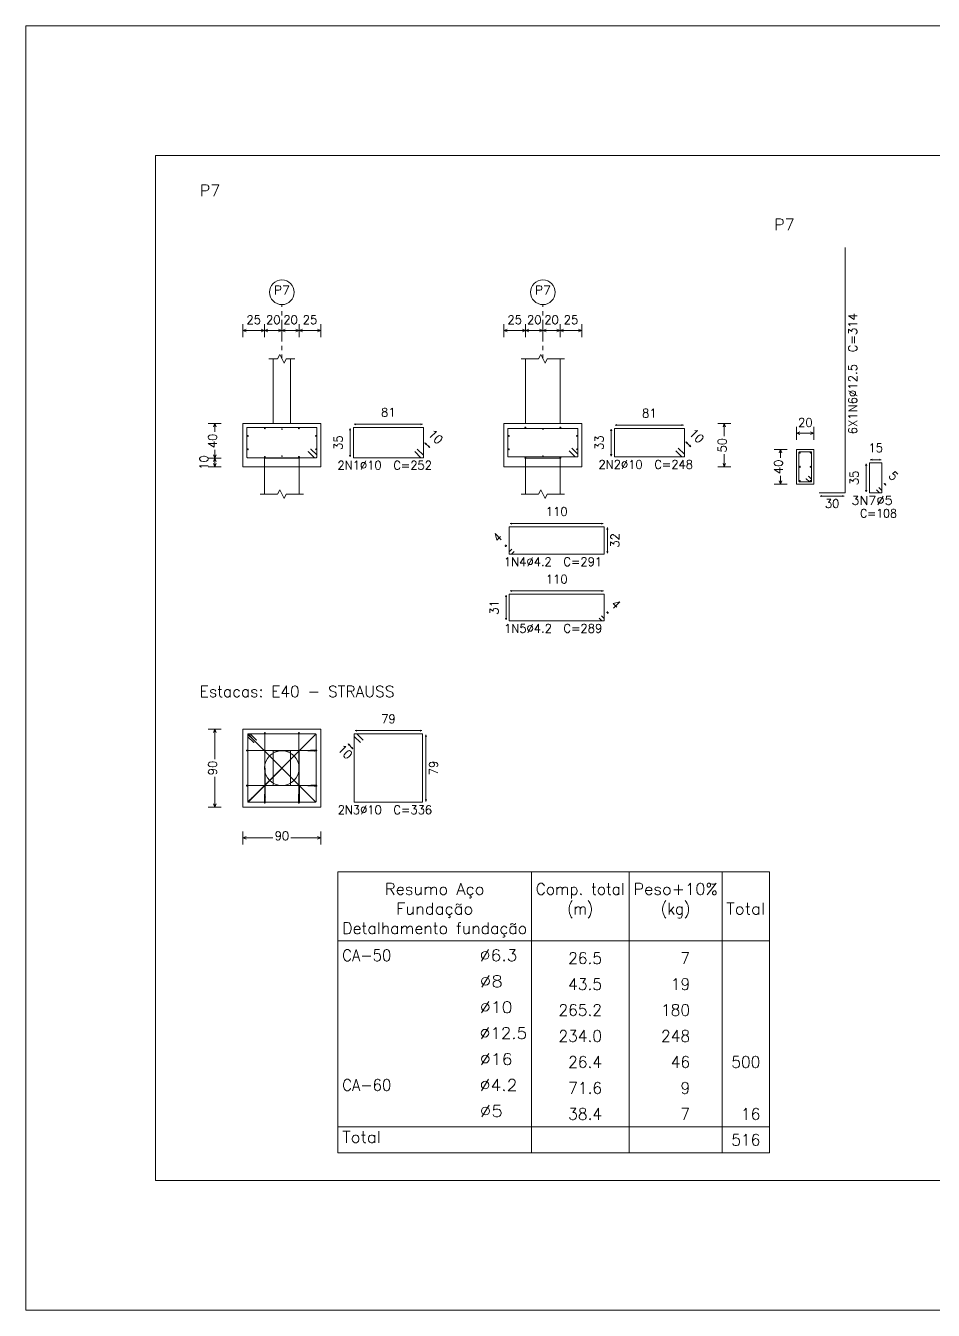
# Model space of a CAD drawing. Header units: millimetres. Extents: x 0 to 376, y 0 to 134.
# Drawn here: x 176.78 to 197.77, y 92.2 to 121.9 of the extents above; entities that cross this region are included whole.
import ezdxf
from ezdxf.enums import TextEntityAlignment as Align

# ---------------------------------------------------------------- set-up
doc = ezdxf.new("R2010")
doc.units = ezdxf.units.MM
doc.linetypes.add('CYPE_PUNTO', pattern=[0.075, 0, -0.075])
for name, color, linetype, lineweight in [('FUN_COTAS', 2, 'Continuous', 0), ('FUN_DES_ARMADURAS', 4, 'Continuous', 0), ('FUN_GEOMETRIA', 2, 'Continuous', 0), ('FUN_REFEREN', 2, 'Continuous', 0), ('FUN_TXT_ARMADURAS', 3, 'Continuous', 0), ('QUAD_BORDA', 1, 'Continuous', 20), ('QUAD_LIMITES', 2, 'Continuous', 0), ('TABELAS', 1, 'Continuous', 9), ('TEXTO_TABELAS', 1, 'Continuous', 0)]:
    doc.layers.add(name, color=color, linetype=linetype, lineweight=lineweight)
doc.styles.add('CYPETXT', font='romans__.ttf', dxfattribs={"height": 0.2})

msp = doc.modelspace()

# ---------------------------------------------------------------- hatches: boundary and pattern name
at = {"layer": 'FUN_DES_ARMADURAS'}
h = msp.add_hatch(color=256, dxfattribs=at)
edge = h.paths.add_edge_path(flags=0)
edge.add_arc((183.3132, 112.0529), 0.0016, 0, 360)
h = msp.add_hatch(color=256, dxfattribs=at)
edge = h.paths.add_edge_path(flags=0)
edge.add_arc((183.3732, 112.1129), 0.0016, 0, 360)
h = msp.add_hatch(color=256, dxfattribs=at)
edge = h.paths.add_edge_path(flags=0)
edge.add_arc((189.3483, 112.0729), 0.0016, 0, 360)
h = msp.add_hatch(color=256, dxfattribs=at)
edge = h.paths.add_edge_path(flags=0)
edge.add_arc((189.4083, 112.1329), 0.0016, 0, 360)
h = msp.add_hatch(color=256, dxfattribs=at)
edge = h.paths.add_edge_path(flags=0)
edge.add_arc((194.8256, 111.4272), 0.0016, 0, 360)
h = msp.add_hatch(color=256, dxfattribs=at)
edge = h.paths.add_edge_path(flags=0)
edge.add_arc((194.8806, 111.4822), 0.0016, 0, 360)
h = msp.add_hatch(color=256, dxfattribs=at)
edge = h.paths.add_edge_path(flags=0)
edge.add_arc((181.9674, 105.4671), 0.0016, 0, 360)
h = msp.add_hatch(color=256, dxfattribs=at)
edge = h.paths.add_edge_path(flags=0)
edge.add_arc((182.012, 105.4351), 0.0016, 0, 360)
h = msp.add_hatch(color=256, dxfattribs=at)
edge = h.paths.add_edge_path(flags=0)
edge.add_arc((182.056, 105.3253), 0.0016, 0, 360)
h = msp.add_hatch(color=256, dxfattribs=at)
edge = h.paths.add_edge_path(flags=0)
edge.add_arc((182.116, 105.3853), 0.0016, 0, 360)
h = msp.add_hatch(color=256, dxfattribs=at)
edge = h.paths.add_edge_path(flags=0)
edge.add_arc((183.3732, 105.1538), 0.0016, 0, 360)
h = msp.add_hatch(color=256, dxfattribs=at)
edge = h.paths.add_edge_path(flags=0)
edge.add_arc((183.3132, 105.1325), 0.0016, 0, 360)
h = msp.add_hatch(color=256, dxfattribs=at)
edge = h.paths.add_edge_path(flags=0)
edge.add_arc((183.3132, 104.3225), 0.0016, 0, 360)
h = msp.add_hatch(color=256, dxfattribs=at)
edge = h.paths.add_edge_path(flags=0)
edge.add_arc((183.3732, 104.3438), 0.0016, 0, 360)
h = msp.add_hatch(color=256, dxfattribs=at)
edge = h.paths.add_edge_path(flags=0)
edge.add_arc((181.9742, 103.9995), 0.0016, 0, 360)
h = msp.add_hatch(color=256, dxfattribs=at)
edge = h.paths.add_edge_path(flags=0)
edge.add_arc((182.0063, 104.0441), 0.0016, 0, 360)
h = msp.add_hatch(color=256, dxfattribs=at)
edge = h.paths.add_edge_path(flags=0)
edge.add_arc((182.3005, 104.1282), 0.0016, 0, 360)
h = msp.add_hatch(color=256, dxfattribs=at)
edge = h.paths.add_edge_path(flags=0)
edge.add_arc((182.3218, 104.0682), 0.0016, 0, 360)
h = msp.add_hatch(color=256, dxfattribs=at)
edge = h.paths.add_edge_path(flags=0)
edge.add_arc((183.0905, 104.1282), 0.0016, 0, 360)
h = msp.add_hatch(color=256, dxfattribs=at)
edge = h.paths.add_edge_path(flags=0)
edge.add_arc((183.1118, 104.0682), 0.0016, 0, 360)

# ---------------------------------------------------------------- linework, layer by layer
at = {"layer": 'FUN_COTAS', "linetype": 'CYPE_PUNTO'}
for p, q in [((182.7046, 114.2015), (182.7046, 115.4525)), ((188.7397, 114.2015), (188.7397, 115.4525))]:
    msp.add_line(p, q, dxfattribs=at)
at = {"layer": 'FUN_COTAS'}
for p, q in [((181.8046, 114.7025), (181.8046, 115.0025)), ((182.3046, 114.7025), (182.3046, 115.0025)), ((182.3046, 114.7025), (182.3046, 115.0025)), ((182.7046, 114.7025), (182.7046, 115.0025)), ((182.7046, 114.7025), (182.7046, 115.0025)), ((183.1046, 114.7025), (183.1046, 115.0025)), ((183.1046, 114.7025), (183.1046, 115.0025)), ((183.6046, 114.7025), (183.6046, 115.0025)), ((187.8397, 114.7025), (187.8397, 115.0025)), ((188.3397, 114.7025), (188.3397, 115.0025)), ((188.3397, 114.7025), (188.3397, 115.0025)), ((188.7397, 114.7025), (188.7397, 115.0025)), ((188.7397, 114.7025), (188.7397, 115.0025)), ((189.1397, 114.7025), (189.1397, 115.0025)), ((189.1397, 114.7025), (189.1397, 115.0025)), ((189.6397, 114.7025), (189.6397, 115.0025)), ((181.8046, 114.8525), (181.8796, 114.8825)), ((181.8046, 114.8525), (181.8796, 114.8225)), ((181.8046, 114.8525), (182.3046, 114.8525)), ((182.3046, 114.8525), (182.2296, 114.8825)), ((182.3046, 114.8525), (182.2296, 114.8225)), ((182.3046, 114.8525), (182.3796, 114.8825)), ((182.3046, 114.8525), (182.3796, 114.8225)), ((182.3046, 114.8525), (182.7046, 114.8525)), ((182.7046, 114.8525), (182.6296, 114.8825)), ((182.7046, 114.8525), (182.6296, 114.8225)), ((182.7046, 114.8525), (182.7796, 114.8825)), ((182.7046, 114.8525), (182.7796, 114.8225)), ((182.7046, 114.8525), (183.1046, 114.8525)), ((183.1046, 114.8525), (183.0296, 114.8825)), ((183.1046, 114.8525), (183.0296, 114.8225)), ((183.1046, 114.8525), (183.1796, 114.8825)), ((183.1046, 114.8525), (183.1796, 114.8225)), ((183.1046, 114.8525), (183.6046, 114.8525)), ((183.6046, 114.8525), (183.5296, 114.8825)), ((183.6046, 114.8525), (183.5296, 114.8225)), ((187.8397, 114.8525), (187.9147, 114.8825)), ((187.8397, 114.8525), (187.9147, 114.8225)), ((187.8397, 114.8525), (188.3397, 114.8525)), ((188.3397, 114.8525), (188.2647, 114.8825)), ((188.3397, 114.8525), (188.2647, 114.8225)), ((188.3397, 114.8525), (188.4147, 114.8825)), ((188.3397, 114.8525), (188.4147, 114.8225)), ((188.3397, 114.8525), (188.7397, 114.8525)), ((188.7397, 114.8525), (188.6647, 114.8825)), ((188.7397, 114.8525), (188.6647, 114.8225)), ((188.7397, 114.8525), (188.8147, 114.8825)), ((188.7397, 114.8525), (188.8147, 114.8225)), ((188.7397, 114.8525), (189.1397, 114.8525)), ((189.1397, 114.8525), (189.0647, 114.8825)), ((189.1397, 114.8525), (189.0647, 114.8225)), ((189.1397, 114.8525), (189.2147, 114.8825)), ((189.1397, 114.8525), (189.2147, 114.8225)), ((189.1397, 114.8525), (189.6397, 114.8525)), ((189.6397, 114.8525), (189.5647, 114.8825)), ((189.6397, 114.8525), (189.5647, 114.8225)), ((181.0036, 112.7015), (181.3036, 112.7015)), ((181.1536, 112.7015), (181.1236, 112.6265)), ((181.1536, 112.7015), (181.1836, 112.6265)), ((181.1536, 112.507), (181.1536, 112.7015)), ((192.7851, 112.7015), (193.0851, 112.7015)), ((192.9351, 112.7015), (192.9051, 112.6265)), ((192.9351, 112.7015), (192.9651, 112.6265)), ((192.9351, 112.407), (192.9351, 112.7015)), ((194.6063, 112.3272), (194.6063, 112.6272)), ((195.0063, 112.3272), (195.0063, 112.6272)), ((194.6063, 112.4772), (194.6813, 112.5072)), ((194.6063, 112.4772), (194.6813, 112.4472)), ((194.6063, 112.4772), (195.0063, 112.4772)), ((195.0063, 112.4772), (194.9313, 112.5072)), ((195.0063, 112.4772), (194.9313, 112.4472)), ((181.1536, 111.9015), (181.1236, 111.9765)), ((181.1536, 111.9015), (181.1536, 112.096)), ((181.1536, 111.9015), (181.1836, 111.9765)), ((192.9351, 111.7015), (192.9351, 111.996)), ((194.0851, 112.1015), (194.3851, 112.1015)), ((194.2351, 112.1015), (194.2051, 112.0265)), ((194.2351, 112.1015), (194.2651, 112.0265)), ((194.2351, 111.907), (194.2351, 112.1015)), ((181.0036, 111.9015), (181.3036, 111.9015)), ((181.0036, 111.9015), (181.3036, 111.9015)), ((181.0036, 111.7015), (181.3036, 111.7015)), ((181.1536, 111.9015), (181.1236, 111.8265)), ((181.1536, 111.7015), (181.1236, 111.7765)), ((181.1536, 111.9015), (181.1836, 111.8265)), ((181.1536, 111.7015), (181.1536, 111.9015)), ((181.1536, 111.7015), (181.1836, 111.7765)), ((192.7851, 111.7015), (193.0851, 111.7015)), ((192.9351, 111.7015), (192.9051, 111.7765)), ((192.9351, 111.7015), (192.9651, 111.7765)), ((194.2351, 111.3015), (194.2051, 111.3765)), ((194.2351, 111.3015), (194.2351, 111.496)), ((194.2351, 111.3015), (194.2651, 111.3765)), ((194.0851, 111.3015), (194.3851, 111.3015)), ((181.0036, 105.6368), (181.3036, 105.6368)), ((181.1536, 105.6368), (181.1236, 105.5618)), ((181.1536, 105.6368), (181.1836, 105.5618)), ((181.1536, 104.9423), (181.1536, 105.6368)), ((181.1536, 103.8368), (181.1536, 104.5313)), ((181.0036, 103.8368), (181.3036, 103.8368)), ((181.1536, 103.8368), (181.1236, 103.9118)), ((181.1536, 103.8368), (181.1836, 103.9118)), ((181.8046, 102.9718), (181.8046, 103.2718)), ((181.8046, 103.1218), (181.8796, 103.1518)), ((181.8046, 103.1218), (181.8796, 103.0918)), ((181.8046, 103.1218), (182.4991, 103.1218)), ((182.9101, 103.1218), (183.6046, 103.1218)), ((183.6046, 103.1218), (183.5296, 103.1518)), ((183.6046, 103.1218), (183.5296, 103.0918)), ((183.6046, 102.9718), (183.6046, 103.2718))]:
    msp.add_line(p, q, dxfattribs=at)
for centre in [(182.7046, 115.7378), (188.7397, 115.7378)]:
    msp.add_circle(centre, 0.2853, dxfattribs=at)
at = {"layer": 'FUN_DES_ARMADURAS'}
for p, q in [((182.2946, 112.5915), (182.3246, 112.5915)), ((182.3096, 112.5765), (182.3096, 112.6065)), ((182.6983, 112.5773), (182.7109, 112.5773)), ((182.6983, 112.5689), (182.7109, 112.5689)), ((182.7046, 112.571), (182.7046, 112.5836)), ((182.7046, 112.5626), (182.7046, 112.5752)), ((183.0846, 112.5915), (183.1146, 112.5915)), ((183.0996, 112.5765), (183.0996, 112.6065)), ((188.3197, 112.6115), (188.3497, 112.6115)), ((188.3347, 112.5965), (188.3347, 112.6265)), ((188.7334, 112.5773), (188.746, 112.5773)), ((188.7334, 112.5689), (188.746, 112.5689)), ((188.7397, 112.571), (188.7397, 112.5836)), ((188.7397, 112.5626), (188.7397, 112.5752)), ((189.1297, 112.6115), (189.1597, 112.6115)), ((189.1447, 112.5965), (189.1447, 112.6265)), ((181.8996, 112.4165), (181.9296, 112.4165)), ((181.9146, 112.4015), (181.9146, 112.4315)), ((183.4796, 112.4165), (183.5096, 112.4165)), ((183.4946, 112.4015), (183.4946, 112.4315)), ((187.9347, 112.4165), (187.9647, 112.4165)), ((187.9497, 112.4015), (187.9497, 112.4315)), ((189.5147, 112.4165), (189.5447, 112.4165)), ((189.5297, 112.4015), (189.5297, 112.4315)), ((181.8996, 112.1065), (181.9296, 112.1065)), ((181.9146, 112.0915), (181.9146, 112.1215)), ((183.4796, 112.1065), (183.5096, 112.1065)), ((183.4946, 112.0915), (183.4946, 112.1215)), ((187.9347, 112.1065), (187.9647, 112.1065)), ((187.9497, 112.0915), (187.9497, 112.1215)), ((189.5147, 112.1065), (189.5447, 112.1065)), ((189.5297, 112.0915), (189.5297, 112.1215)), ((194.6601, 112.029), (194.6976, 112.029)), ((194.6601, 112.029), (194.6976, 112.029)), ((194.6788, 112.0102), (194.6788, 112.0477)), ((194.6788, 112.0102), (194.6788, 112.0477)), ((194.9151, 112.029), (194.9526, 112.029)), ((194.9151, 112.029), (194.9526, 112.029)), ((194.9338, 112.0102), (194.9338, 112.0477)), ((194.9338, 112.0102), (194.9338, 112.0477)), ((182.2946, 111.9315), (182.3246, 111.9315)), ((182.3096, 111.9165), (182.3096, 111.9465)), ((182.6983, 111.9541), (182.7109, 111.9541)), ((182.6983, 111.9457), (182.7109, 111.9457)), ((182.7046, 111.9478), (182.7046, 111.9604)), ((182.7046, 111.9394), (182.7046, 111.952)), ((183.0846, 111.9315), (183.1146, 111.9315)), ((183.0996, 111.9165), (183.0996, 111.9465)), ((188.3197, 111.9115), (188.3497, 111.9115)), ((188.3347, 111.8965), (188.3347, 111.9265)), ((188.7334, 111.9541), (188.746, 111.9541)), ((188.7334, 111.9457), (188.746, 111.9457)), ((188.7397, 111.9478), (188.7397, 111.9604)), ((188.7397, 111.9394), (188.7397, 111.952)), ((189.1297, 111.9115), (189.1597, 111.9115)), ((189.1447, 111.8965), (189.1447, 111.9265)), ((194.6601, 111.7015), (194.6976, 111.7015)), ((194.6601, 111.7015), (194.6976, 111.7015)), ((194.6788, 111.6827), (194.6788, 111.7202)), ((194.6788, 111.6827), (194.6788, 111.7202)), ((194.9151, 111.7015), (194.9526, 111.7015)), ((194.9151, 111.7015), (194.9526, 111.7015)), ((194.9338, 111.6827), (194.9338, 111.7202)), ((194.9338, 111.6827), (194.9338, 111.7202)), ((194.6788, 111.3552), (194.6788, 111.3928)), ((194.6788, 111.3552), (194.6788, 111.3928)), ((194.9338, 111.3552), (194.9338, 111.3928)), ((194.9338, 111.3552), (194.9338, 111.3928)), ((194.6601, 111.374), (194.6976, 111.374)), ((194.6601, 111.374), (194.6976, 111.374)), ((194.9151, 111.374), (194.9526, 111.374)), ((194.9151, 111.374), (194.9526, 111.374))]:
    msp.add_line(p, q, dxfattribs=at)
for points in [[(195.1283, 111.1015), (195.7283, 111.1015), (195.7283, 116.7722)], [(183.3732, 112.1129), (183.5104, 111.9757), (183.5135, 111.971), (183.5146, 111.9656), (183.5146, 111.9257), (183.5127, 111.9186), (183.5075, 111.9134), (183.5004, 111.9115), (181.9088, 111.9115), (181.9017, 111.9134), (181.8965, 111.9186), (181.8946, 111.9257), (181.8946, 112.5973), (181.8965, 112.6044), (181.9017, 112.6096), (181.9088, 112.6115), (183.5004, 112.6115), (183.5075, 112.6096), (183.5127, 112.6044), (183.5146, 112.5973), (183.5146, 111.9257), (183.5127, 111.9186), (183.5075, 111.9134), (183.5004, 111.9115), (183.4605, 111.9115), (183.455, 111.9126), (183.4504, 111.9157), (183.3132, 112.0529)], [(185.8362, 112.1129), (185.9776, 111.9715), (185.9776, 111.9115), (184.3576, 111.9115), (184.3576, 112.6115), (185.9776, 112.6115), (185.9776, 111.9115), (185.9176, 111.9115), (185.7762, 112.0529)], [(189.4083, 112.1329), (189.5456, 111.9957), (189.5487, 111.991), (189.5497, 111.9856), (189.5497, 111.9457), (189.5478, 111.9386), (189.5426, 111.9334), (189.5355, 111.9315), (187.9439, 111.9315), (187.9368, 111.9334), (187.9316, 111.9386), (187.9297, 111.9457), (187.9297, 112.5773), (187.9316, 112.5844), (187.9368, 112.5896), (187.9439, 112.5915), (189.5355, 112.5915), (189.5426, 112.5896), (189.5478, 112.5844), (189.5497, 112.5773), (189.5497, 111.9457), (189.5478, 111.9386), (189.5426, 111.9334), (189.5355, 111.9315), (189.4956, 111.9315), (189.4902, 111.9326), (189.4856, 111.9357), (189.3483, 112.0729)], [(191.8713, 112.1329), (192.0127, 111.9915), (192.0127, 111.9315), (190.3927, 111.9315), (190.3927, 112.5915), (192.0127, 112.5915), (192.0127, 111.9315), (191.9527, 111.9315), (191.8113, 112.0729)], [(194.8806, 111.4822), (194.9486, 111.4142), (194.9506, 111.4112), (194.9513, 111.4077), (194.9513, 111.3657), (194.9501, 111.3611), (194.9467, 111.3577), (194.9421, 111.3565), (194.6705, 111.3565), (194.6659, 111.3577), (194.6626, 111.3611), (194.6613, 111.3657), (194.6613, 112.0373), (194.6626, 112.0419), (194.6659, 112.0453), (194.6705, 112.0465), (194.9421, 112.0465), (194.9467, 112.0453), (194.9501, 112.0419), (194.9513, 112.0373), (194.9513, 111.3657), (194.9501, 111.3611), (194.9467, 111.3577), (194.9421, 111.3565), (194.9001, 111.3565), (194.8966, 111.3572), (194.8936, 111.3592), (194.8256, 111.4272)], [(196.5096, 111.2272), (196.5803, 111.1565), (196.5803, 111.1015), (196.2903, 111.1015), (196.2903, 111.7915), (196.5803, 111.7915), (196.5803, 111.1015), (196.5253, 111.1015), (196.4546, 111.1722)], [(188.0204, 109.7972), (187.961, 109.7378), (187.961, 109.6836), (190.1553, 109.6836), (190.1553, 110.3152), (187.961, 110.3152), (187.961, 109.6836), (188.0152, 109.6836), (188.0746, 109.743)], [(190.0988, 108.2554), (190.1582, 108.196), (190.1582, 108.1418), (187.9639, 108.1418), (187.9639, 108.7566), (190.1582, 108.7566), (190.1582, 108.1418), (190.104, 108.1418), (190.0446, 108.2012)], [(182.056, 105.3253), (181.9188, 105.4626), (181.9157, 105.4672), (181.9146, 105.4726), (181.9146, 105.5126), (181.9165, 105.5197), (181.9217, 105.5249), (181.9288, 105.5268), (183.4804, 105.5268), (183.4875, 105.5249), (183.4927, 105.5197), (183.4946, 105.5126), (183.4946, 103.961), (183.4927, 103.9539), (183.4875, 103.9487), (183.4804, 103.9468), (181.9288, 103.9468), (181.9217, 103.9487), (181.9165, 103.9539), (181.9146, 103.961), (181.9146, 105.5126), (181.9165, 105.5197), (181.9217, 105.5249), (181.9288, 105.5268), (181.9687, 105.5268), (181.9742, 105.5257), (181.9788, 105.5226), (182.116, 105.3853)], [(181.9674, 105.4671), (181.9273, 105.5076), (181.926, 105.5089), (181.9256, 105.5094), (181.9258, 105.5096), (181.9266, 105.5088), (181.9288, 105.5066), (181.9318, 105.5037), (183.4744, 103.9669), (183.4774, 103.9639), (183.4796, 103.9618), (183.4804, 103.961), (183.4796, 103.9618), (183.4774, 103.9639), (183.4745, 103.9669), (181.9347, 105.5066), (181.9318, 105.5096), (181.9296, 105.5118), (181.9288, 105.5126), (181.9317, 105.5155), (181.9325, 105.5147), (181.9347, 105.5126), (181.9377, 105.5096), (181.9677, 105.4797), (181.97, 105.4775), (181.9719, 105.4755), (182.012, 105.4351)], [(181.9742, 103.9995), (181.9338, 103.9595), (181.9325, 103.9582), (181.932, 103.9578), (181.9318, 103.958), (181.9326, 103.9588), (181.9347, 103.961), (181.9377, 103.9639), (183.4745, 105.5066), (183.4774, 105.5096), (183.4796, 105.5118), (183.4804, 105.5126), (183.4796, 105.5118), (183.4774, 105.5096), (183.4745, 105.5066), (181.9347, 103.9669), (181.9318, 103.9639), (181.9296, 103.9618), (181.9288, 103.961), (181.9259, 103.9639), (181.9266, 103.9647), (181.9288, 103.9669), (181.9318, 103.9699), (181.9616, 103.9999), (181.9639, 104.0021), (181.9658, 104.0041), (182.0063, 104.0441)], [(182.3218, 104.0682), (182.3205, 103.9309), (182.3205, 103.9278), (182.3204, 103.9268), (182.3198, 103.9268), (182.3197, 103.9287), (182.3196, 103.9339), (182.3195, 103.941), (182.3097, 105.5326), (182.3096, 105.5397), (182.3096, 105.5449), (182.3096, 105.5468), (182.3096, 105.5449), (182.3096, 105.5397), (182.3096, 105.5326), (182.3096, 103.941), (182.3096, 103.9339), (182.3095, 103.9287), (182.3094, 103.9268), (182.2998, 103.9268), (182.2997, 103.9287), (182.2996, 103.9339), (182.2995, 103.941), (182.2993, 103.9809), (182.2992, 103.9863), (182.2993, 103.9909), (182.3005, 104.1282)], [(183.1118, 104.0682), (183.1105, 103.9309), (183.1105, 103.9278), (183.1104, 103.9268), (183.1098, 103.9268), (183.1097, 103.9287), (183.1096, 103.9339), (183.1095, 103.941), (183.0997, 105.5326), (183.0996, 105.5397), (183.0996, 105.5449), (183.0996, 105.5468), (183.0996, 105.5449), (183.0996, 105.5397), (183.0996, 105.5326), (183.0996, 103.941), (183.0996, 103.9339), (183.0995, 103.9287), (183.0994, 103.9268), (183.0898, 103.9268), (183.0897, 103.9287), (183.0896, 103.9339), (183.0895, 103.941), (183.0893, 103.9809), (183.0892, 103.9863), (183.0893, 103.9909), (183.0905, 104.1282)], [(184.5214, 105.3253), (184.3799, 105.4668), (184.3799, 105.5268), (185.9599, 105.5268), (185.9599, 103.9468), (184.3799, 103.9468), (184.3799, 105.5268), (184.4399, 105.5268), (184.5814, 105.3853)], [(183.3732, 105.1538), (183.5104, 105.1527), (183.5135, 105.1526), (183.5146, 105.1525), (183.5146, 105.152), (183.5127, 105.1519), (183.5075, 105.1518), (183.5004, 105.1517), (181.9088, 105.1419), (181.9017, 105.1418), (181.8965, 105.1418), (181.8946, 105.1418), (181.8965, 105.1418), (181.9017, 105.1418), (181.9088, 105.1418), (183.5004, 105.1418), (183.5075, 105.1417), (183.5127, 105.1417), (183.5146, 105.1416), (183.5146, 105.132), (183.5127, 105.1319), (183.5075, 105.1318), (183.5004, 105.1317), (183.4605, 105.1314), (183.455, 105.1314), (183.4504, 105.1314), (183.3132, 105.1325)], [(183.3732, 104.3438), (183.5104, 104.3427), (183.5135, 104.3426), (183.5146, 104.3425), (183.5146, 104.342), (183.5127, 104.3419), (183.5075, 104.3418), (183.5004, 104.3417), (181.9088, 104.3319), (181.9017, 104.3318), (181.8965, 104.3318), (181.8946, 104.3318), (181.8965, 104.3318), (181.9017, 104.3318), (181.9088, 104.3318), (183.5004, 104.3318), (183.5075, 104.3317), (183.5127, 104.3317), (183.5146, 104.3316), (183.5146, 104.322), (183.5127, 104.3219), (183.5075, 104.3218), (183.5004, 104.3217), (183.4605, 104.3214), (183.455, 104.3214), (183.4504, 104.3214), (183.3132, 104.3225)]]:
    msp.add_lwpolyline(points, dxfattribs=at)
for centre, radius in [((182.3096, 112.5915), 0.01), ((182.7046, 112.5773), 0.0042), ((182.7046, 112.5689), 0.0042), ((183.0996, 112.5915), 0.01), ((188.3347, 112.6115), 0.01), ((188.7397, 112.5773), 0.0042), ((188.7397, 112.5689), 0.0042), ((189.1447, 112.6115), 0.01), ((181.9146, 112.4165), 0.01), ((183.4946, 112.4165), 0.01), ((187.9497, 112.4165), 0.01), ((189.5297, 112.4165), 0.01), ((181.9146, 112.1065), 0.01), ((183.3132, 112.0529), 0.0016), ((183.3732, 112.1129), 0.0016), ((183.4946, 112.1065), 0.01), ((187.9497, 112.1065), 0.01), ((189.3483, 112.0729), 0.0016), ((189.4083, 112.1329), 0.0016), ((189.5297, 112.1065), 0.01), ((194.6788, 112.029), 0.0125), ((194.6788, 112.029), 0.0125), ((194.9338, 112.029), 0.0125), ((194.9338, 112.029), 0.0125), ((182.3096, 111.9315), 0.01), ((182.7046, 111.9541), 0.0042), ((182.7046, 111.9457), 0.0042), ((183.0996, 111.9315), 0.01), ((188.3347, 111.9115), 0.01), ((188.7397, 111.9541), 0.0042), ((188.7397, 111.9457), 0.0042), ((189.1447, 111.9115), 0.01), ((194.6788, 111.7015), 0.0125), ((194.6788, 111.7015), 0.0125), ((194.9338, 111.7015), 0.0125), ((194.9338, 111.7015), 0.0125), ((194.6788, 111.374), 0.0125), ((194.6788, 111.374), 0.0125), ((194.8256, 111.4272), 0.0016), ((194.8806, 111.4822), 0.0016), ((194.9338, 111.374), 0.0125), ((194.9338, 111.374), 0.0125), ((181.9674, 105.4671), 0.0016), ((182.012, 105.4351), 0.0016), ((182.3096, 105.5468), 0.01), ((183.0996, 105.5468), 0.01), ((183.4804, 105.5126), 0.0042), ((181.8946, 105.1418), 0.01), ((182.056, 105.3253), 0.0016), ((182.116, 105.3853), 0.0016), ((183.3732, 105.1538), 0.0016), ((183.3132, 105.1325), 0.0016), ((181.8946, 104.3318), 0.01), ((183.3132, 104.3225), 0.0016), ((183.3732, 104.3438), 0.0016), ((181.9742, 103.9995), 0.0016), ((182.0063, 104.0441), 0.0016), ((182.3005, 104.1282), 0.0016), ((182.3218, 104.0682), 0.0016), ((183.0905, 104.1282), 0.0016), ((183.1118, 104.0682), 0.0016), ((183.4804, 103.961), 0.0042)]:
    msp.add_circle(centre, radius, dxfattribs=at)
at = {"layer": 'FUN_GEOMETRIA'}
for p, q in [((182.5046, 114.2015), (182.5046, 112.7015)), ((182.9046, 112.7015), (182.9046, 114.2015)), ((188.3397, 112.7015), (188.3397, 114.2015)), ((189.1397, 112.7015), (189.1397, 114.2015)), ((181.8046, 112.7015), (183.6046, 112.7015)), ((181.8046, 112.7015), (181.8046, 111.7015)), ((182.9046, 112.7015), (182.5046, 112.7015)), ((183.6046, 111.7015), (183.6046, 112.7015)), ((187.8397, 112.7015), (189.6397, 112.7015)), ((187.8397, 111.7015), (187.8397, 112.7015)), ((189.1397, 112.7015), (188.3397, 112.7015)), ((189.6397, 111.7015), (189.6397, 112.7015)), ((183.6046, 111.7015), (181.8046, 111.7015)), ((182.3046, 111.9015), (183.1046, 111.9015)), ((182.3046, 111.0682), (182.3046, 111.9015)), ((183.1046, 111.0682), (183.1046, 111.9015)), ((189.6397, 111.7015), (187.8397, 111.7015)), ((189.1397, 111.9015), (188.3397, 111.9015)), ((188.3397, 111.0682), (188.3397, 111.9015)), ((189.1397, 111.0682), (189.1397, 111.9015))]:
    msp.add_line(p, q, dxfattribs=at)
for points in [[(182.4046, 114.2015), (182.6046, 114.2015), (182.6546, 114.3015), (182.7546, 114.1015), (182.8046, 114.2015), (183.0046, 114.2015)], [(188.2397, 114.2015), (188.6397, 114.2015), (188.6897, 114.3015), (188.7897, 114.1015), (188.8397, 114.2015), (189.2397, 114.2015)], [(182.2046, 111.0682), (182.6046, 111.0682), (182.6546, 111.1682), (182.7546, 110.9682), (182.8046, 111.0682), (183.2046, 111.0682)], [(189.2397, 111.0682), (188.8397, 111.0682), (188.7897, 110.9682), (188.6897, 111.1682), (188.6397, 111.0682), (188.2397, 111.0682)]]:
    msp.add_lwpolyline(points, dxfattribs=at)
for points in [[(194.6063, 111.3015), (195.0063, 111.3015), (195.0063, 112.1015), (194.6063, 112.1015), (194.6063, 111.3015)], [(181.8046, 103.8368), (183.6046, 103.8368), (183.6046, 105.6368), (181.8046, 105.6368), (181.8046, 103.8368)], [(182.5046, 104.3368), (182.9046, 104.3368), (182.9046, 105.1368), (182.5046, 105.1368), (182.5046, 104.3368)]]:
    msp.add_lwpolyline(points, close=True, dxfattribs=at)
msp.add_circle((182.7046, 104.7368), 0.4, dxfattribs=at)
at = {"layer": 'FUN_TXT_ARMADURAS'}
for p, q in [((184.2701, 112.5513), (184.2826, 112.5913)), ((184.2951, 112.5513), (184.2826, 112.5913)), ((184.2826, 111.9317), (184.2826, 112.5913)), ((184.4178, 112.699), (184.3778, 112.6865)), ((184.4178, 112.674), (184.3778, 112.6865)), ((184.3778, 112.6865), (185.9574, 112.6865)), ((185.9174, 112.699), (185.9574, 112.6865)), ((185.9174, 112.674), (185.9574, 112.6865)), ((190.3052, 112.5313), (190.3177, 112.5713)), ((190.3302, 112.5313), (190.3177, 112.5713)), ((190.3177, 111.9517), (190.3177, 112.5713)), ((190.4529, 112.679), (190.4129, 112.6665)), ((190.4529, 112.654), (190.4129, 112.6665)), ((190.4129, 112.6665), (191.9925, 112.6665)), ((191.9525, 112.679), (191.9925, 112.6665)), ((191.9525, 112.654), (191.9925, 112.6665)), ((192.0641, 112.2406), (192.0447, 112.2777)), ((192.0818, 112.2583), (192.0447, 112.2777)), ((192.0447, 112.2777), (192.1576, 112.1649)), ((184.2701, 111.9717), (184.2826, 111.9317)), ((184.2951, 111.9717), (184.2826, 111.9317)), ((186.029, 112.2206), (186.0096, 112.2577)), ((186.0467, 112.2383), (186.0096, 112.2577)), ((186.0096, 112.2577), (186.1224, 112.1449)), ((186.0853, 112.1643), (186.1224, 112.1449)), ((186.103, 112.182), (186.1224, 112.1449)), ((190.3052, 111.9917), (190.3177, 111.9517)), ((190.3302, 111.9917), (190.3177, 111.9517)), ((192.1204, 112.1843), (192.1576, 112.1649)), ((192.1381, 112.202), (192.1576, 112.1649)), ((196.2028, 111.7313), (196.2153, 111.7713)), ((196.2278, 111.7313), (196.2153, 111.7713)), ((196.2153, 111.1217), (196.2153, 111.7713)), ((196.3505, 111.879), (196.3105, 111.8665)), ((196.3505, 111.854), (196.3105, 111.8665)), ((196.3105, 111.8665), (196.5601, 111.8665)), ((196.5201, 111.879), (196.5601, 111.8665)), ((196.5201, 111.854), (196.5601, 111.8665)), ((196.2028, 111.1617), (196.2153, 111.1217)), ((196.2278, 111.1617), (196.2153, 111.1217)), ((196.6494, 111.2819), (196.63, 111.319)), ((196.6671, 111.2995), (196.63, 111.319)), ((196.63, 111.319), (196.6721, 111.2768)), ((196.635, 111.2963), (196.6721, 111.2768)), ((196.6527, 111.314), (196.6721, 111.2768)), ((195.1885, 111.039), (195.1485, 111.0265)), ((195.1885, 111.014), (195.1485, 111.0265)), ((195.1485, 111.0265), (195.7081, 111.0265)), ((195.6681, 111.039), (195.7081, 111.0265)), ((195.6681, 111.014), (195.7081, 111.0265)), ((188.0212, 110.4027), (187.9812, 110.3902)), ((188.0212, 110.3777), (187.9812, 110.3902)), ((190.1351, 110.3902), (187.9812, 110.3902)), ((190.0951, 110.4027), (190.1351, 110.3902)), ((190.0951, 110.3777), (190.1351, 110.3902)), ((190.2178, 110.255), (190.2303, 110.295)), ((190.2428, 110.255), (190.2303, 110.295)), ((190.2303, 109.7038), (190.2303, 110.295)), ((187.8886, 109.8952), (187.8692, 109.8581)), ((187.8629, 109.8695), (187.9, 109.8889)), ((187.9, 109.8889), (187.8692, 109.8581)), ((187.9063, 109.8776), (187.8692, 109.8581)), ((187.8806, 109.8518), (187.9, 109.8889)), ((190.2178, 109.7438), (190.2303, 109.7038)), ((190.2428, 109.7438), (190.2303, 109.7038)), ((187.8764, 108.6964), (187.8889, 108.7364)), ((187.9014, 108.6964), (187.8889, 108.7364)), ((187.8889, 108.162), (187.8889, 108.7364)), ((188.0241, 108.8441), (187.9841, 108.8316)), ((188.0241, 108.8191), (187.9841, 108.8316)), ((187.9841, 108.8316), (190.138, 108.8316)), ((190.098, 108.8441), (190.138, 108.8316)), ((190.098, 108.8191), (190.138, 108.8316)), ((187.8764, 108.202), (187.8889, 108.162)), ((187.9014, 108.202), (187.8889, 108.162)), ((190.2129, 108.3358), (190.25, 108.3163)), ((190.2386, 108.31), (190.2192, 108.3471)), ((190.2563, 108.3277), (190.2192, 108.3471)), ((190.2192, 108.3471), (190.25, 108.3163)), ((190.2306, 108.3534), (190.25, 108.3163)), ((184.4401, 105.6143), (184.4001, 105.6018)), ((184.4401, 105.5893), (184.4001, 105.6018)), ((184.4001, 105.6018), (185.9397, 105.6018)), ((185.8997, 105.6143), (185.9397, 105.6018)), ((185.8997, 105.5893), (185.9397, 105.6018)), ((186.0224, 105.4666), (186.0349, 105.5066)), ((186.0474, 105.4666), (186.0349, 105.5066)), ((186.0349, 105.5066), (186.0349, 103.967)), ((184.2546, 105.2563), (184.2351, 105.2934)), ((184.2723, 105.2739), (184.2351, 105.2934)), ((184.348, 105.1805), (184.2351, 105.2934)), ((184.3109, 105.2), (184.348, 105.1805)), ((184.3285, 105.2177), (184.348, 105.1805)), ((186.0224, 104.007), (186.0349, 103.967)), ((186.0474, 104.007), (186.0349, 103.967))]:
    msp.add_line(p, q, dxfattribs=at)
at = {"layer": 'QUAD_BORDA'}
msp.add_lwpolyline([(179.781, 95.2005), (215.781, 95.2005), (215.781, 118.9005), (179.781, 118.9005), (179.781, 95.2005)], close=True, dxfattribs=at)
at = {"layer": 'QUAD_LIMITES'}
msp.add_lwpolyline([(176.781, 92.2005), (218.781, 92.2005), (218.781, 121.9005), (176.781, 121.9005), (176.781, 92.2005)], close=True, dxfattribs=at)
at = {"layer": 'TABELAS'}
for p, q in [((188.4756, 95.841), (188.4756, 102.341)), ((190.7316, 95.841), (190.7316, 102.341)), ((192.8836, 95.841), (192.8836, 102.341)), ((183.9996, 100.741), (193.9796, 100.741))]:
    msp.add_line(p, q, dxfattribs=at)
msp.add_lwpolyline([(183.9996, 95.841), (193.9796, 95.841), (193.9796, 102.341), (183.9996, 102.341), (183.9996, 95.841)], close=True, dxfattribs=at)
at = {"layer": 'TEXTO_TABELAS'}
msp.add_line((183.9996, 96.441), (193.9796, 96.441), dxfattribs=at)

# ---------------------------------------------------------------- texts
at = {"layer": 'FUN_COTAS', "style": 'CYPETXT'}
for s, width, p, p2 in [('P7', 0.935124, (182.5201, 115.6878), (182.8891, 115.6878)), ('P7', 0.935124, (188.5552, 115.6878), (188.9242, 115.6878)), ('25', 0.872274, (181.8866, 115.0025), (182.2226, 115.0025)), ('20', 0.872274, (182.3366, 115.0025), (182.6726, 115.0025)), ('20', 0.872274, (182.7366, 115.0025), (183.0726, 115.0025)), ('25', 0.872274, (183.1866, 115.0025), (183.5226, 115.0025)), ('25', 0.872274, (187.9217, 115.0025), (188.2577, 115.0025)), ('20', 0.872274, (188.3717, 115.0025), (188.7077, 115.0025)), ('20', 0.872274, (188.7717, 115.0025), (189.1077, 115.0025)), ('25', 0.872274, (189.2217, 115.0025), (189.5577, 115.0025)), ('20', 0.872274, (194.6383, 112.6272), (194.9743, 112.6272)), ('90', 0.872274, (182.5366, 103.0718), (182.8726, 103.0718))]:
    msp.add_text(s, height=0.2, dxfattribs=dict(at, width=width)).set_placement(p, p2, align=Align.FIT)
at = {"layer": 'FUN_COTAS', "style": 'CYPETXT', "width": 0.872274}
for s, p, p2 in [('40', (181.2036, 112.1335), (181.2036, 112.4695)), ('50', (192.9851, 112.0335), (192.9851, 112.3695)), ('10', (181.0036, 111.6335), (181.0036, 111.9695)), ('40', (194.2851, 111.5335), (194.2851, 111.8695)), ('90', (181.2036, 104.5688), (181.2036, 104.9048))]:
    msp.add_text(s, height=0.2, rotation=90, dxfattribs=at).set_placement(p, p2, align=Align.FIT)
at = {"layer": 'FUN_REFEREN', "style": 'CYPETXT', "width": 0.935124}
msp.add_text('P7', height=0.26, dxfattribs=at).set_placement((180.8036, 117.9622), (181.2833, 117.9622), align=Align.FIT)
at = {"layer": 'FUN_TXT_ARMADURAS', "style": 'CYPETXT'}
for s, height, width, p, p2 in [('P7', 0.26, 0.935124, (194.0851, 117.1722), (194.5648, 117.1722)), ('81', 0.2, 0.872274, (184.9996, 112.8615), (185.3356, 112.8615)), ('81', 0.2, 0.872274, (191.0347, 112.8415), (191.3707, 112.8415)), ('15', 0.2, 0.872274, (196.2673, 112.0415), (196.6033, 112.0415)), ('2N1%%c10  C=252', 0.2, 0.819881, (183.9916, 111.6365), (186.1756, 111.6365)), ('2N2%%c10  C=248', 0.2, 0.819881, (190.0267, 111.6565), (192.2107, 111.6565)), ('30', 0.2, 0.872274, (195.2603, 110.7515), (195.5963, 110.7515)), ('3N7%%c5', 0.2, 0.953428, (195.8743, 110.8265), (196.8283, 110.8265)), ('110', 0.2, 0.872274, (188.8061, 110.5652), (189.3101, 110.5652)), (' C=108', 0.2, 0.770929, (195.9463, 110.5265), (196.9243, 110.5265)), ('1N4%%c4.2  C=291', 0.2, 0.821025, (187.8401, 109.4086), (190.1081, 109.4086)), ('110', 0.2, 0.872274, (188.8091, 109.0066), (189.3131, 109.0066)), ('1N5%%c4.2  C=289', 0.2, 0.821025, (187.8431, 107.8668), (190.1111, 107.8668)), ('Estacas: E40 - STRAUSS', 0.26, 0.863788, (180.8036, 106.3768), (185.3081, 106.3768)), ('79', 0.2, 0.872274, (185.0019, 105.7768), (185.3379, 105.7768)), ('2N3%%c10  C=336', 0.2, 0.819881, (183.9939, 103.6718), (186.1779, 103.6718))]:
    msp.add_text(s, height=height, dxfattribs=dict(at, width=width)).set_placement(p, p2, align=Align.FIT)
for s, rotation, width, p, p2 in [('6X1N6%%c12.5  C=314', 90, 0.838872, (196.0033, 112.4518), (196.0033, 115.2538)), ('35', 90, 0.872274, (184.1076, 112.0935), (184.1076, 112.4295)), ('10', 315.00247, 0.872274, (186.0709, 112.4438), (186.3085, 112.2063)), ('33', 90, 0.872274, (190.1427, 112.0935), (190.1427, 112.4295)), ('10', 315.00247, 0.872274, (192.1061, 112.4638), (192.3437, 112.2263)), ('35', 90, 0.872274, (196.0403, 111.2785), (196.0403, 111.6145)), ('5', 314.99629, 0.872274, (196.7154, 111.4811), (196.8342, 111.3622)), ('4', 45, 0.872274, (187.7015, 109.9379), (187.8203, 110.0567)), ('32', 90, 0.872274, (190.5053, 109.8314), (190.5053, 110.1674)), ('31', 90, 0.872274, (187.7139, 108.2812), (187.7139, 108.6172)), ('4', 315, 0.872274, (190.299, 108.5149), (190.4177, 108.3961)), ('10', 315, 0.872274, (183.9783, 105.1613), (184.2159, 104.9237)), ('79', 90, 0.872274, (186.3099, 104.5688), (186.3099, 104.9048))]:
    msp.add_text(s, height=0.2, rotation=rotation, dxfattribs=dict(at, width=width)).set_placement(p, p2, align=Align.FIT)
at = {"layer": 'TEXTO_TABELAS', "style": 'CYPETXT'}
for s, height, width, p, p2 in [('Resumo Aço', 0.26667, 0.895546, (185.0876, 101.8077), (187.3876, 101.8077)), ('Comp. total', 0.266667, 0.822839, (188.5756, 101.8077), (190.6316, 101.8077)), ('Peso+10%', 0.26667, 0.916489, (190.8316, 101.8077), (192.7836, 101.8077)), ('Fundação', 0.26667, 0.926873, (185.3436, 101.3543), (187.1316, 101.3543)), ('(m)', 0.26667, 0.805297, (189.3036, 101.3543), (189.9036, 101.3543)), ('(kg)', 0.26667, 0.827954, (191.4656, 101.3543), (192.1496, 101.3543)), ('Total', 0.26667, 0.935673, (192.9836, 101.3543), (193.8796, 101.3543)), ('Detalhamento fundação', 0.266667, 0.876565, (184.0996, 100.901), (188.3756, 100.901)), ('CA-50', 0.26667, 0.813132, (184.0996, 100.2743), (185.2356, 100.2743)), ('%%c6.3', 0.26667, 0.940736, (187.2796, 100.2743), (188.1516, 100.2743)), ('26.5', 0.26667, 0.869308, (189.3236, 100.2077), (190.1076, 100.2077)), ('7', 0.2667, 0.872274, (191.9196, 100.2077), (192.1436, 100.2077)), ('%%c8', 0.26667, 0.99505, (187.2796, 99.6743), (187.8156, 99.6743)), ('43.5', 0.26667, 0.869308, (189.3236, 99.6077), (190.1076, 99.6077)), ('19', 0.26667, 0.872274, (191.6956, 99.6077), (192.1436, 99.6077)), ('%%c10', 0.26667, 0.955414, (187.2796, 99.0743), (188.0396, 99.0743)), ('265.2', 0.26667, 0.869965, (189.0996, 99.0077), (190.1076, 99.0077)), ('180', 0.26667, 0.872274, (191.4716, 99.0077), (192.1436, 99.0077)), ('%%c12.5', 0.26667, 0.925884, (187.2796, 98.4743), (188.3756, 98.4743)), ('234.0', 0.26667, 0.869965, (189.0996, 98.4077), (190.1076, 98.4077)), ('248', 0.26667, 0.872274, (191.4716, 98.4077), (192.1436, 98.4077)), ('%%c16', 0.26667, 0.955414, (187.2796, 97.8743), (188.0396, 97.8743)), ('26.4', 0.26667, 0.869308, (189.3236, 97.8077), (190.1076, 97.8077)), ('46', 0.26667, 0.872274, (191.6956, 97.8077), (192.1436, 97.8077)), ('500', 0.26667, 0.872274, (193.0956, 97.8077), (193.7676, 97.8077)), ('CA-60', 0.26667, 0.813132, (184.0996, 97.2743), (185.2356, 97.2743)), ('%%c4.2', 0.26667, 0.940736, (187.2796, 97.2743), (188.1516, 97.2743)), ('71.6', 0.26667, 0.869308, (189.3236, 97.2077), (190.1076, 97.2077)), ('9', 0.2667, 0.872274, (191.9196, 97.2077), (192.1436, 97.2077)), ('%%c5', 0.26667, 0.99505, (187.2796, 96.6743), (187.8156, 96.6743)), ('38.4', 0.26667, 0.869308, (189.3236, 96.6077), (190.1076, 96.6077)), ('7', 0.2667, 0.872274, (191.9196, 96.6077), (192.1436, 96.6077)), ('16', 0.26667, 0.872274, (193.3196, 96.6077), (193.7676, 96.6077)), ('Total', 0.26667, 0.935673, (184.0996, 96.0743), (184.9956, 96.0743)), ('516', 0.26667, 0.872274, (193.0956, 96.0077), (193.7676, 96.0077))]:
    msp.add_text(s, height=height, dxfattribs=dict(at, width=width)).set_placement(p, p2, align=Align.FIT)

doc.saveas('drawing.dxf')
